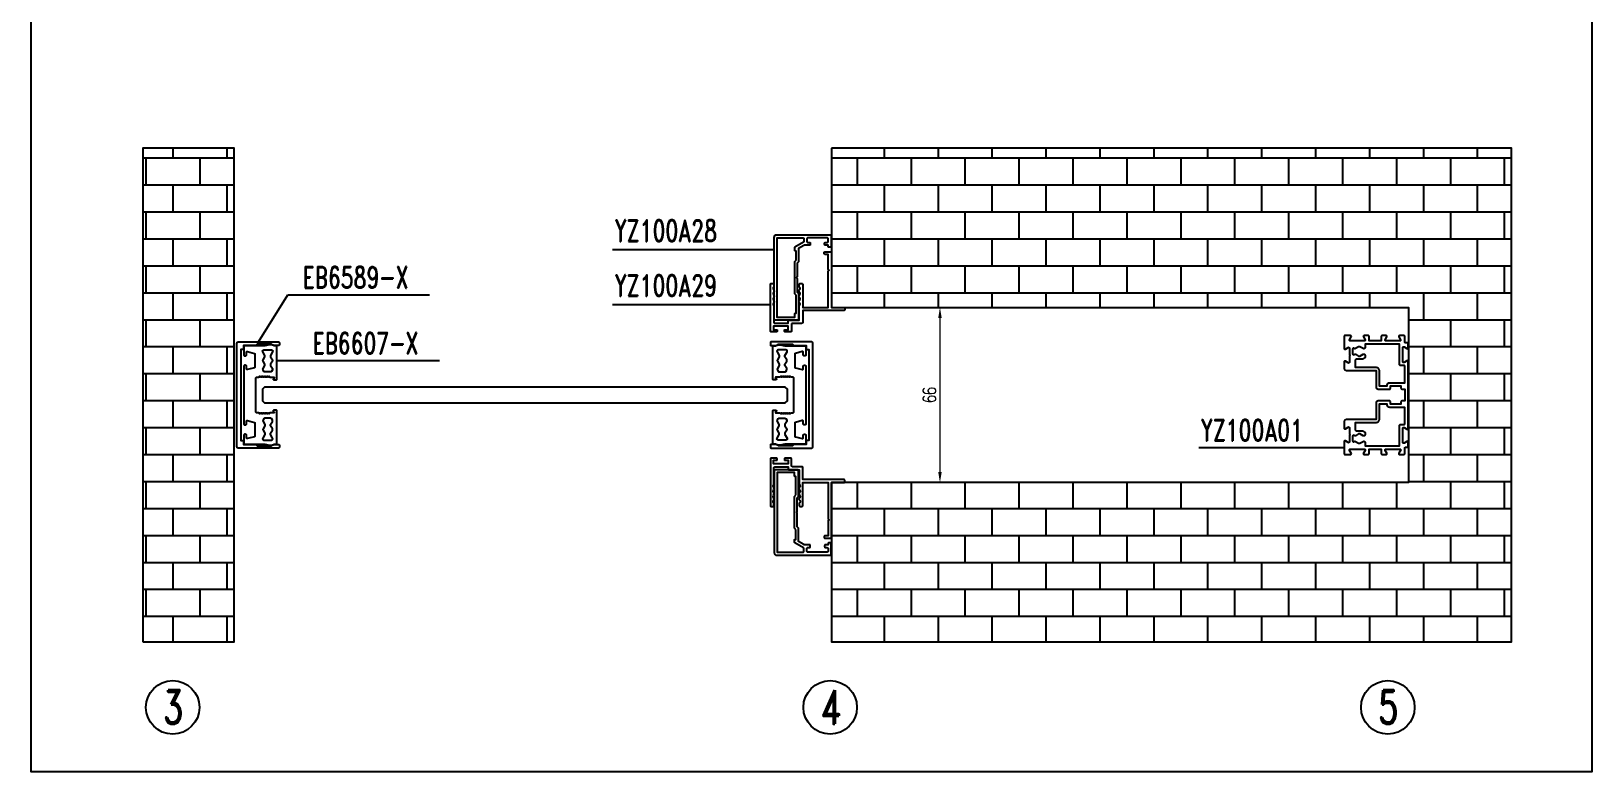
# Model space of a CAD drawing. Header units: millimetres. Extents: x 4423 to 13326, y -1516 to 5738.
# Drawn here: x 9909 to 10497, y 3091 to 3370 of the extents above; entities that cross this region are included whole.
import ezdxf

# ---------------------------------------------------------------- set-up
doc = ezdxf.new("R2010")
doc.units = ezdxf.units.MM
doc.header["$LTSCALE"] = 0.5
for name, color, linetype in [('墙体', 2, 'Continuous'), ('玻璃', 4, 'Continuous'), ('铝型材', 1, 'Continuous')]:
    doc.layers.add(name, color=color, linetype=linetype)
doc.styles.add('CTXT', font='romand.shx', dxfattribs={"width": 0.7, "height": 5})
doc.styles.add('汇总标注', font='romand.shx', dxfattribs={"width": 0.7, "height": 5})
doc.dimstyles.new('1汇总比例', dxfattribs={"dimscale": 0, "dimtxt": 5, "dimasz": 4, "dimexe": 0.7, "dimexo": 0.625, "dimgap": 1.5, "dimtad": 1, "dimzin": 9, "dimdsep": 46, "dimtxsty": '汇总标注', "dimcen": 0, "dimclrd": 3, "dimclre": 3, "dimclrt": 2, "dimadec": 1, "dimazin": 2, "dimtfac": 1, "dimtofl": 0, "dimtmove": 0, "dimatfit": 3, "dimfxl": 0, "dimtolj": 1, "dimlwd": 13, "dimlwe": 13, "dimarcsym": 0})

# ---------------------------------------------------------------- blocks, each defined once
blk = doc.blocks.new('*D260')
at = {"layer": 'Defpoints', "color": 0, "ltscale": 0.4, "transparency": 16777216}
for p in [(10235.72, 3265.99), (10235.72, 3199.98), (10251.07, 3199.98)]:
    blk.add_point(p, dxfattribs=at)
at = {"layer": '铝型材', "color": 3, "lineweight": 13, "ltscale": 0.4, "transparency": 16777216}
for p, q in [((10236.34, 3265.99), (10251.77, 3265.99)), ((10251.07, 3261.99), (10251.07, 3203.98)), ((10236.34, 3199.98), (10251.77, 3199.98))]:
    blk.add_line(p, q, dxfattribs=at)
at = {"layer": '铝型材', "color": 3, "ltscale": 0.4, "transparency": 16777216}
for points in [[(10250.41, 3261.99), (10251.74, 3261.99), (10251.07, 3265.99)], [(10250.41, 3203.98), (10251.74, 3203.98), (10251.07, 3199.98)]]:
    blk.add_solid(points, dxfattribs=at)
at = {"layer": '铝型材', "color": 2, "ltscale": 0.4, "transparency": 16777216, "insert": (10247.07, 3232.98), "char_height": 5, "attachment_point": 5, "rotation": 90, "style": '汇总标注'}
blk.add_mtext('\\A1;66', dxfattribs=at)
blk = doc.blocks.new('EB6607-X', base_point=(28.53, 10.93))
at = {"layer": '铝型材', "ltscale": 0.4}
for points in [[(22.44, 17.56, 0.668179), (22.78, 17.7), (22.78, 18.74, 0.414214), (22.58, 18.94), (10.33, 18.94, 0.402142), (10.03, 18.65), (10.03, 17.94), (9.63, 16.97), (9.63, 16.17), (10.03, 14.33), (10.03, 6.74, 0.414214), (10.33, 6.44), (13.43, 6.44, 0.414214), (13.73, 6.74), (13.73, 7.14, 0.414214), (13.43, 7.44), (12.42, 7.44, -0.493145), (12.13, 7.81), (12.83, 10.41, -0.339454), (13.12, 10.64), (17.94, 10.64, -0.339454), (18.23, 10.41), (18.93, 7.81, -0.493145), (18.64, 7.44), (17.63, 7.44, 0.414214), (17.33, 7.14), (17.33, 6.74, 0.414214), (17.63, 6.44), (39.43, 6.44, 0.414214), (39.73, 6.74), (39.73, 7.14, 0.414214), (39.43, 7.44), (38.42, 7.44, -0.493145), (38.13, 7.81), (38.83, 10.41, -0.339454), (39.12, 10.64), (43.94, 10.64, -0.339454), (44.23, 10.41), (44.93, 7.81, -0.493145), (44.64, 7.44), (43.63, 7.44, 0.414214), (43.33, 7.14), (43.33, 6.74, 0.414214), (43.63, 6.44), (46.73, 6.44, 0.414214), (47.03, 6.74), (47.03, 14.33), (47.43, 16.17), (47.43, 16.97), (47.03, 17.94), (47.03, 18.65, 0.402142), (46.73, 18.94), (34.48, 18.94, 0.414214), (34.28, 18.74), (34.28, 17.7, 0.668179), (34.62, 17.56), (34.94, 17.88, -0.668179), (35.28, 17.74), (35.28, 16.24), (35.58, 15.94), (35.28, 15.64), (35.58, 15.34), (35.28, 15.04), (35.58, 14.74), (35.28, 14.44), (35.58, 14.14), (35.28, 13.84), (35.58, 13.54), (35.28, 13.24), (35.58, 12.94), (35.28, 12.64), (35.58, 12.34), (35.28, 12.04), (35.28, 11.44, -0.414214), (34.78, 10.94), (22.28, 10.94, -0.414214), (21.78, 11.44), (21.78, 12.04), (21.48, 12.34), (21.78, 12.64), (21.48, 12.94), (21.78, 13.24), (21.48, 13.54), (21.78, 13.84), (21.48, 14.14), (21.78, 14.44), (21.48, 14.74), (21.78, 15.04), (21.48, 15.34), (21.78, 15.64), (21.48, 15.94), (21.78, 16.24), (21.78, 17.74, -0.668179), (22.12, 17.88)], [(19.08, 13.68, -0.267949), (18.58, 13.68), (17.43, 14.34, 0.267949), (16.93, 14.34), (15.78, 13.68, -0.267949), (15.28, 13.68), (14.13, 14.34, 0.267949), (13.63, 14.34), (12.28, 13.56, -0.57735), (11.53, 13.99), (11.53, 16.88, -0.57735), (12.28, 17.31), (13.63, 16.53, 0.267949), (14.13, 16.53), (15.28, 17.2, -0.267949), (15.78, 17.2), (16.93, 16.53, 0.267949), (17.43, 16.53), (18.58, 17.2, -0.267949), (19.08, 17.2), (19.63, 16.88, -0.267949), (19.78, 16.62), (19.78, 14.25, -0.267949), (19.63, 13.99)], [(37.98, 13.68, 0.267949), (38.48, 13.68), (39.63, 14.34, -0.267949), (40.13, 14.34), (41.28, 13.68, 0.267949), (41.78, 13.68), (42.93, 14.34, -0.267949), (43.43, 14.34), (44.78, 13.56, 0.57735), (45.53, 13.99), (45.53, 16.88, 0.57735), (44.78, 17.31), (43.43, 16.53, -0.267949), (42.93, 16.53), (41.78, 17.2, 0.267949), (41.28, 17.2), (40.13, 16.53, -0.267949), (39.63, 16.53), (38.48, 17.2, 0.267949), (37.98, 17.2), (37.43, 16.88, 0.267949), (37.28, 16.62), (37.28, 14.25, 0.267949), (37.43, 13.99)]]:
    blk.add_lwpolyline(points, format="xyb", close=True, dxfattribs=at)
blk = doc.blocks.new('EB6589-X', base_point=(8.19, 19.02))
at = {"layer": '铝型材', "ltscale": 0.4}
blk.add_lwpolyline([(47.04, 16.34, -0.192258), (46.49, 17.72), (46.49, 19.02, -0.414214), (46.79, 19.32), (47.59, 19.32, -0.414214), (47.89, 19.02), (47.89, 3.82, -0.414214), (47.39, 3.32), (8.39, 3.32, -0.414214), (7.89, 3.82), (7.89, 19.02, -0.414214), (8.19, 19.32), (8.99, 19.32, -0.414214), (9.29, 19.02), (9.29, 17.72, -0.192258), (8.74, 16.34), (8.74, 15.03), (8.74, 11), (9.24, 10.5), (9.24, 5.82), (10.44, 5.82, -0.414214), (10.74, 5.52), (10.74, 4.82), (45.04, 4.82), (45.04, 5.52, -0.414214), (45.34, 5.82), (46.09, 5.82), (46.54, 5.82), (46.54, 10.5), (47.04, 11), (47.04, 15.03)], format="xyb", close=True, dxfattribs=at)
blk = doc.blocks.new('YZ100A28', base_point=(16.68, 19.5))
at = {"layer": '铝型材', "ltscale": 0.4}
for points in [[(48.58, 24.99), (17.68, 24.99, 0.414214), (16.68, 23.99), (16.68, 3.79, 0.414214), (16.98, 3.49), (20.88, 3.49, 0.414214), (21.38, 3.99), (21.38, 4.39, 0.414214), (21.08, 4.69), (20.68, 4.69), (20.68, 5.69, 0.414214), (20.38, 5.99), (19.88, 5.99, 0.414214), (19.58, 5.69), (19.58, 4.99, -0.414214), (19.28, 4.69), (18.18, 4.69, -0.414214), (17.88, 4.99), (17.88, 12.39, -0.414214), (18.18, 12.69), (19.28, 12.69, -0.414214), (19.58, 12.39), (19.58, 11.69, 0.414214), (19.88, 11.39), (20.38, 11.39, 0.414214), (20.68, 11.69), (20.68, 13.71, -0.131652), (20.72, 13.86), (21.83, 15.79), (26.88, 15.79), (27.38, 16.29), (32.58, 16.29), (32.88, 16.59), (33.18, 16.29), (38.38, 16.29), (38.88, 15.79), (48.58, 15.79, 0.414214), (48.88, 16.09), (48.88, 24.69, 0.414214)], [(22.4, 17.39, -0.414214), (22.7, 17.09), (22.7, 16.89), (26.3, 16.89, 0.198912), (26.51, 16.98), (26.92, 17.39), (38.83, 17.39), (39.25, 16.98, 0.198912), (39.46, 16.89), (46.38, 16.89), (46.38, 17.09, -0.414214), (46.68, 17.39), (47.88, 17.39), (47.88, 23.89), (17.88, 23.89), (17.88, 14.09, 0.414214), (18.18, 13.79), (19.24, 13.79, 0.267949), (19.5, 13.94), (21.4, 17.24, -0.267949), (21.66, 17.39)]]:
    blk.add_lwpolyline(points, format="xyb", close=True, dxfattribs=at)
blk = doc.blocks.new('YZ100A29', base_point=(12.37, 7.9))
at = {"layer": '铝型材', "ltscale": 0.4}
blk.add_lwpolyline([(24.67, 17.35), (33.37, 17.35), (33.37, 7.75), (19.67, 7.75), (19.37, 7.45), (19.07, 7.75), (13.37, 7.75), (13.37, 8.95, 0.414214), (13.07, 9.25), (12.67, 9.25, 0.414214), (12.37, 8.95), (12.37, 6.85, 0.414214), (12.67, 6.55), (33.37, 6.55), (33.37, 1.85, 0.414214), (33.67, 1.55), (34.27, 1.55, 0.414214), (34.57, 1.85), (34.57, 17.35), (39.07, 17.35, 0.414214), (39.37, 17.65), (39.37, 21.25, -0.414214), (39.67, 21.55), (42.27, 21.55, 0.414214), (42.57, 21.85), (42.57, 23.95, 0.414214), (42.27, 24.25), (42.07, 24.25, 0.414214), (41.77, 23.95), (41.77, 22.85), (40.47, 22.85), (40.47, 28.35), (41.77, 28.35), (41.77, 27.25, 0.414214), (42.07, 26.95), (42.27, 26.95, 0.414214), (42.57, 27.25), (42.57, 29.25, 0.414214), (42.27, 29.55), (24.67, 29.55, 0.414214), (24.37, 29.25), (24.37, 28.55, 0.414214), (24.67, 28.25), (25.61, 28.25, -0.424619), (26.6, 28.41), (26.88, 28.2, 0.333333), (27.48, 28.2), (27.76, 28.41, -0.333411), (28.6, 28.41), (28.88, 28.2, 0.333333), (29.48, 28.2), (29.76, 28.41, -0.333411), (30.6, 28.41), (30.88, 28.2, 0.333333), (31.48, 28.2), (31.76, 28.41, -0.343805), (32.62, 28.4), (32.8, 28.25), (38.97, 28.25, -0.414214), (39.27, 27.95), (39.27, 22.85), (38.47, 22.85, 0.414214), (38.17, 22.55), (38.17, 18.65), (32.8, 18.65), (32.62, 18.51, -0.343771), (31.76, 18.49), (31.48, 18.7, 0.333333), (30.88, 18.7), (30.6, 18.49, -0.333372), (29.76, 18.49), (29.48, 18.7, 0.333333), (28.88, 18.7), (28.6, 18.49, -0.333411), (27.76, 18.49), (27.48, 18.7, 0.333333), (26.88, 18.7), (26.6, 18.49, -0.424619), (25.61, 18.65), (24.67, 18.65, 0.414214), (24.37, 18.35), (24.37, 17.65, 0.414214)], format="xyb", close=True, dxfattribs=at)
blk = doc.blocks.new('YZ100A01', base_point=(31.21, 28.2))
at = {"layer": '铝型材', "ltscale": 0.4}
for points in [[(18.93, 27.85, -0.57735), (18.67, 27.4), (13.34, 27.4, -0.57735), (13.08, 27.85), (13.72, 28.95, 0.57735), (13.46, 29.4), (11.81, 29.4, 0.414214), (11.51, 29.1), (11.51, 28.42, -0.414214), (11.21, 28.12), (9.11, 28.12, 0.414214), (8.81, 27.82), (8.81, 26.2, 0.57735), (9.26, 25.94), (10.36, 26.58, -0.57735), (10.81, 26.32), (10.81, 20.99, -0.57735), (10.36, 20.73), (9.26, 21.36, 0.57735), (8.81, 21.1), (8.81, 19.69, 0.414214), (9.31, 19.19), (10.81, 19.19), (10.81, 14.73), (9.31, 14.73, 0.414214), (8.81, 14.23), (8.81, 12.82, 0.57735), (9.26, 12.56), (10.36, 13.19, -0.57735), (10.81, 12.93), (10.81, 7.6, -0.57735), (10.36, 7.34), (9.26, 7.98, 0.57735), (8.81, 7.72), (8.81, 5.6, 0.414214), (9.11, 5.3), (13.66, 5.3, 0.57735), (13.92, 5.75), (13.28, 6.85, -0.57735), (13.54, 7.3), (15.91, 7.3), (16.21, 7.6), (16.51, 7.3), (18.87, 7.3, -0.57735), (19.13, 6.85), (18.5, 5.75, 0.57735), (18.76, 5.3), (21.47, 5.3, 0.344151), (21.76, 5.53), (21.94, 6.24, 0.061321), (21.96, 6.37), (21.96, 17.3), (27.63, 17.3, 0.198912), (27.84, 17.39), (27.96, 17.5), (28.06, 17.4, 0.239219), (28.32, 17.31, 0.369843), (28.96, 18.05), (28.96, 22.5, 0.414214), (28.76, 22.7), (27.76, 22.7), (27.76, 26.7), (28.66, 26.7, 0.414214), (28.96, 27), (28.96, 28.2), (33.46, 28.2), (33.46, 27, 0.414214), (33.76, 26.7), (34.66, 26.7), (34.66, 22.7), (33.66, 22.7, 0.414214), (33.46, 22.5), (33.46, 18.05, 0.369843), (34.09, 17.31, 0.239219), (34.35, 17.4), (34.46, 17.5), (34.57, 17.39, 0.198912), (34.78, 17.3), (40.46, 17.3), (40.46, 6.37, 0.061321), (40.47, 6.24), (40.65, 5.53, 0.344151), (40.94, 5.3), (43.66, 5.3, 0.57735), (43.92, 5.75), (43.28, 6.85, -0.57735), (43.54, 7.3), (45.91, 7.3), (46.21, 7.6), (46.51, 7.3), (48.87, 7.3, -0.57735), (49.13, 6.85), (48.5, 5.75, 0.57735), (48.76, 5.3), (53.31, 5.3, 0.414214), (53.61, 5.6), (53.61, 7.72, 0.57735), (53.16, 7.98), (52.06, 7.34, -0.57735), (51.61, 7.6), (51.61, 12.93, -0.57735), (52.06, 13.19), (53.16, 12.56, 0.57735), (53.61, 12.82), (53.61, 14.23, 0.414214), (53.11, 14.73), (51.61, 14.73), (51.61, 19.19), (53.11, 19.19, 0.414214), (53.61, 19.69), (53.61, 21.1, 0.57735), (53.16, 21.36), (52.06, 20.73, -0.57735), (51.61, 20.99), (51.61, 26.32, -0.57735), (52.06, 26.58), (53.16, 25.94, 0.57735), (53.61, 26.2), (53.61, 27.82, 0.414214), (53.31, 28.12), (51.21, 28.12, -0.414214), (50.91, 28.42), (50.91, 29.1, 0.414214), (50.61, 29.4), (48.96, 29.4, 0.57735), (48.7, 28.95), (49.33, 27.85, -0.57735), (49.07, 27.4), (43.74, 27.4, -0.57735), (43.48, 27.85), (44.12, 28.95, 0.57735), (43.86, 29.4), (18.56, 29.4, 0.57735), (18.3, 28.95)], [(20.76, 17.3, -0.414214), (21.96, 18.5), (27.76, 18.5), (27.76, 21.5), (27.56, 21.5, -0.414214), (26.56, 22.5), (26.56, 28.2), (20.41, 28.2, 0.414214), (20.11, 27.9), (20.11, 26.5, -0.414214), (19.81, 26.2), (12.01, 26.2), (12.01, 13.15), (13.3, 13.15, -0.57735), (13.74, 12.4), (13.07, 11.25, 0.267949), (13.07, 10.75), (13.74, 9.6, -0.331452), (13.67, 9.01, 0.657822), (13.89, 8.5), (15.73, 8.5, 0.657834), (15.95, 9.01, -0.331458), (15.88, 9.6), (16.54, 10.75, 0.267949), (16.54, 11.25), (15.88, 12.4, -0.57735), (16.31, 13.15), (17, 13.15, -0.267949), (17.26, 13), (17.72, 12.21, -0.131652), (17.76, 12.06), (17.76, 9.8, 0.414214), (18.06, 9.5), (20.76, 9.5)], [(45.41, 13.15), (46.1, 13.15, -0.57735), (46.54, 12.4), (45.87, 11.25, 0.267949), (45.87, 10.75), (46.54, 9.6, -0.331458), (46.47, 9.01, 0.657834), (46.69, 8.5), (48.53, 8.5, 0.657822), (48.75, 9.01, -0.331452), (48.68, 9.6), (49.34, 10.75, 0.267949), (49.34, 11.25), (48.68, 12.4, -0.57735), (49.11, 13.15), (50.41, 13.15), (50.41, 26.2), (42.61, 26.2, -0.414214), (42.31, 26.5), (42.31, 27.9, 0.414214), (42.01, 28.2), (35.86, 28.2), (35.86, 22.5, -0.414214), (34.86, 21.5), (34.66, 21.5), (34.66, 18.5), (40.46, 18.5, -0.414214), (41.66, 17.3), (41.66, 9.5), (44.36, 9.5, 0.414214), (44.66, 9.8), (44.66, 12.06, -0.131652), (44.7, 12.21), (45.15, 13, -0.267949)]]:
    blk.add_lwpolyline(points, format="xyb", close=True, dxfattribs=at)

msp = doc.modelspace()

# ---------------------------------------------------------------- hatches: boundary and pattern name
at = {"layer": '墙体', "ltscale": 0.4}
h = msp.add_hatch(dxfattribs=at)
h.set_pattern_fill('AR-B816', color=256, scale=0.05, style=0)
h.set_pattern_definition([(0, (-1183.365, 0), (0, 10.16), []), (90, (-1183.365, 0), (-10.16, 10.16), [10.16, -10.16])])
h.paths.add_polyline_path([(9950.7764, 3139.983), (9985.1713, 3139.983), (9985.1713, 3325.9852), (9950.7764, 3325.9852)])
h = msp.add_hatch(dxfattribs=at)
h.set_pattern_fill('AR-B816', color=256, scale=0.05, style=0)
h.set_pattern_definition([(0, (-1199.865, 0), (0, 10.16), []), (90, (-1199.865, 0), (-10.16, 10.16), [10.16, -10.16])])
h.paths.add_polyline_path([(10210.1713, 3325.9852), (10210.1713, 3265.9852), (10427.6713, 3265.9852), (10427.6713, 3199.983), (10210.1713, 3199.983), (10210.1713, 3139.983), (10466.4104, 3139.983), (10466.4104, 3325.9852)])

# ---------------------------------------------------------------- linework, layer by layer
for points in [[(9950.7764, 3139.983), (9985.1713, 3139.983), (9985.1713, 3325.9852), (9950.7764, 3325.9852)], [(10210.1713, 3325.9852), (10210.1713, 3265.9852), (10427.6713, 3265.9852), (10427.6713, 3199.983), (10210.1713, 3199.983), (10210.1713, 3139.983), (10466.4104, 3139.983), (10466.4104, 3325.9852)]]:
    msp.add_lwpolyline(points, close=True, dxfattribs=at)
at = {"layer": '玻璃', "color": 4}
msp.add_lwpolyline([(10193.5798, 3235.1839), (10192.7797, 3235.9841), (9996.5627, 3235.9841), (9995.7627, 3235.1841), (9995.7627, 3230.7841), (9996.5627, 3229.9841), (10192.7798, 3229.9841), (10193.5798, 3230.7841), (10193.5798, 3235.1841), (10192.7798, 3235.9841)], dxfattribs=at)
at = {"layer": '铝型材', "color": 1}
for p, q in [((10188.621, 3287.6722), (10127.6649, 3287.6722)), ((9994.2713, 3253.0256), (10005.3218, 3270.7535)), ((10005.3218, 3270.7535), (10058.7244, 3270.7535)), ((10187.1713, 3266.9812), (10127.6649, 3266.9812)), ((10001.2627, 3245.9673), (10062.448, 3245.9673)), ((10348.5521, 3213.1594), (10403.3713, 3213.1594))]:
    msp.add_line(p, q, dxfattribs=at)
at = {"layer": '铝型材', "color": 1, "linetype": 'ByBlock', "lineweight": -3}
msp.add_lwpolyline([(9908.6706, 3922.6195), (10496.6706, 3922.6195), (10496.6706, 3091.0195), (9908.6706, 3091.0195)], close=True, dxfattribs=at)
at = {"layer": '铝型材', "color": 1, "ltscale": 0.4}
for centre in [(9961.9879, 3115.2946), (10209.7143, 3115.2946), (10419.8204, 3115.2946)]:
    msp.add_circle(centre, 10.08, dxfattribs=at)

# ---------------------------------------------------------------- block references
at = {"layer": '铝型材', "ltscale": 0.4, "xscale": -1, "rotation": 90}
for name, p in [('YZ100A28', (10194.1134, 3293.3837)), ('YZ100A29', (10208.8213, 3286.9852)), ('EB6589-X', (10187.4713, 3252.6844)), ('EB6607-X', (10196.0798, 3232.9841))]:
    msp.add_blockref(name, p, dxfattribs=at)
at = {"layer": '铝型材', "ltscale": 0.4}
for name, p, rotation in [('EB6589-X', (10001.8713, 3252.6844), 270), ('EB6607-X', (9993.2627, 3232.9841), 270), ('YZ100A01', (10426.2713, 3232.9844), 270), ('YZ100A29', (10208.8213, 3178.983), 90), ('YZ100A28', (10194.1134, 3172.5844), 90)]:
    msp.add_blockref(name, p, dxfattribs=dict(at, rotation=rotation))

# ---------------------------------------------------------------- texts
at = {"layer": '铝型材', "color": 1, "style": 'CTXT', "width": 0.7}
for s, height, p in [('YZ100A28', 8.1, (10128.423, 3290.8574)), ('EB6589-X', 8.1, (10010.9377, 3273.2596)), ('YZ100A29', 8.1, (10128.423, 3270.1665)), ('EB6607-X', 8.1, (10014.6612, 3248.4735)), ('YZ100A01', 8.1, (10349.2754, 3215.6656)), ('3', 12.7734, (9958.3715, 3109.0429)), ('4', 12.7734, (10206.0979, 3109.0429)), ('5', 12.7734, (10416.2039, 3109.0429))]:
    msp.add_text(s, height=height, dxfattribs=at).set_placement(p)

# ---------------------------------------------------------------- dimensions: what is measured, and where the dimension line sits
at = {"layer": '铝型材', "ltscale": 0.4}
dim = msp.add_linear_dim(base=(10251.0721, 3199.983), p1=(10235.7156, 3265.9852), p2=(10235.7156, 3199.983), angle=90, dimstyle='1汇总比例', override={"dimscale": 1}, dxfattribs=at)
dim.commit()
dim.dimension.update_dxf_attribs({"geometry": '*D260', "text_midpoint": (10247.0721, 3232.9841)})

doc.saveas('drawing.dxf')
